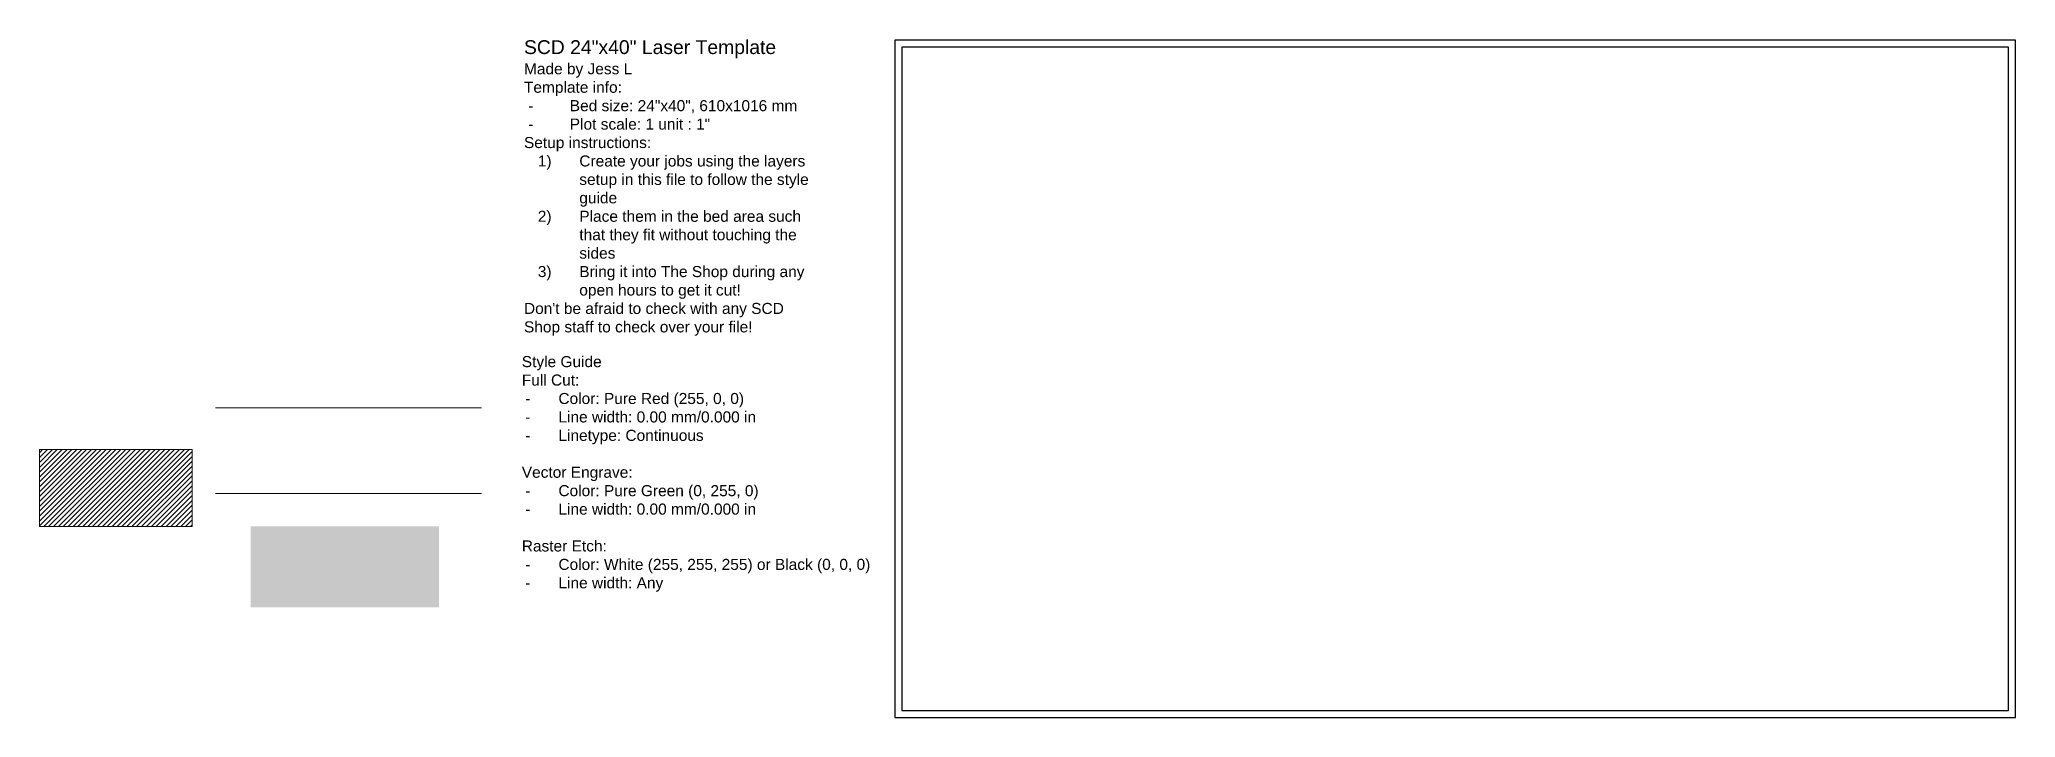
# Model space of a CAD drawing. Header units: inches. Extents: x -31.2 to 40.2, y -0.2 to 24.3.
import ezdxf

# ---------------------------------------------------------------- set-up
doc = ezdxf.new("R2010")
doc.units = ezdxf.units.IN
doc.header["$MEASUREMENT"] = 0
for name, color, linetype, lineweight in [('Cut', 1, 'Continuous', 0), ('Etch', 3, 'Continuous', 0), ('Raster Etch', 7, 'Continuous', 0)]:
    doc.layers.add(name, color=color, linetype=linetype, lineweight=lineweight)
doc.styles.get("Standard").update_dxf_attribs({"font": 'arial.ttf'})

msp = doc.modelspace()

# ---------------------------------------------------------------- hatches: boundary and pattern name
at = {"layer": 'Etch'}
h = msp.add_hatch(dxfattribs=at)
h.set_pattern_fill('ANSI31', color=256)
h.set_pattern_definition([(45, (-0.12367, -0.10636), (-0.08838835, 0.08838835), [])])
h.paths.add_polyline_path([(-25.647, 6.654), (-25.647, 9.441), (-31.169, 9.441), (-31.169, 6.654)])
at = {"layer": 'Raster Etch'}
h = msp.add_hatch(color=256, dxfattribs=at)
h.dxf.hatch_style = 1
h.paths.add_polyline_path([(-16.727, 6.668), (-23.543, 6.668), (-23.543, 3.733), (-16.727, 3.733)])

# ---------------------------------------------------------------- linework, layer by layer
for points in [[(-0.25, -0.25), (40.25, -0.25), (40.25, 24.25), (-0.25, 24.25)], [(0, 0), (40, 0), (40, 24), (0, 24)]]:
    msp.add_lwpolyline(points, close=True)
at = {"layer": 'Cut'}
msp.add_line((-15.191, 10.948), (-24.809, 10.948), dxfattribs=at)
at = {"layer": 'Etch'}
msp.add_line((-15.191, 7.852), (-24.809, 7.852), dxfattribs=at)
msp.add_lwpolyline([(-25.647, 9.441), (-31.169, 9.441), (-31.169, 6.654), (-25.647, 6.654)], close=True, dxfattribs=at)

# ---------------------------------------------------------------- texts
at = {"attachment_point": 1}
for s, width, heights, insert, char_height in [('SCD 24"x40" Laser Template\\P{\\H0.8x;Made by Jess L\\PTemplate info: \\P\\pxi-3,l3.3105,t3.3105;-^IBed size: 24"x40", 610x1016 mm\\P-^IPlot scale: 1 unit : 1"\\P\\pi0,l0,tz;Setup instructions:\\P\\pi-3,l4,t4;1)^ICreate your jobs using the layers setup in this file to follow the style guide\\P2)^IPlace them in the bed area such that they fit without touching the sides\\P3)^IBring it into The Shop during any open hours to get it cut!\\P\\pi0,l0,tz;Don\'t be afraid to check with any SCD Shop staff to check over your file!}', 10.47359, [24.541], (-13.659, 24.25), 0.5), ('Style Guide\\PFull Cut: \\P\\pxi-3,l3.3105,t3.3105;-^IColor: Pure Red (255, 0, 0)\\P-^ILine width: 0.00 mm/0.000 in\\P-^ILinetype: Continuous\\P\\pi0,l0,tz;\\PVector Engrave:\\P\\pi-3,l3.3105,t3.3105;-^IColor: Pure Green (0, 255, 0)\\P-^ILine width: 0.00 mm/0.000 in\\P\\pi0,l0,tz;\\PRaster Etch:\\P\\pi-3,l3.3105,t3.3105;-^IColor: White (255, 255, 255) or Black (0, 0, 0)\\P-^ILine width: Any', 40.5, [0], (-13.738, 12.824), 0.4)]:
    msp.add_mtext_dynamic_manual_height_columns(s, width=width, gutter_width=1, heights=heights, dxfattribs=dict(at, insert=insert, char_height=char_height))

doc.saveas('drawing.dxf')
